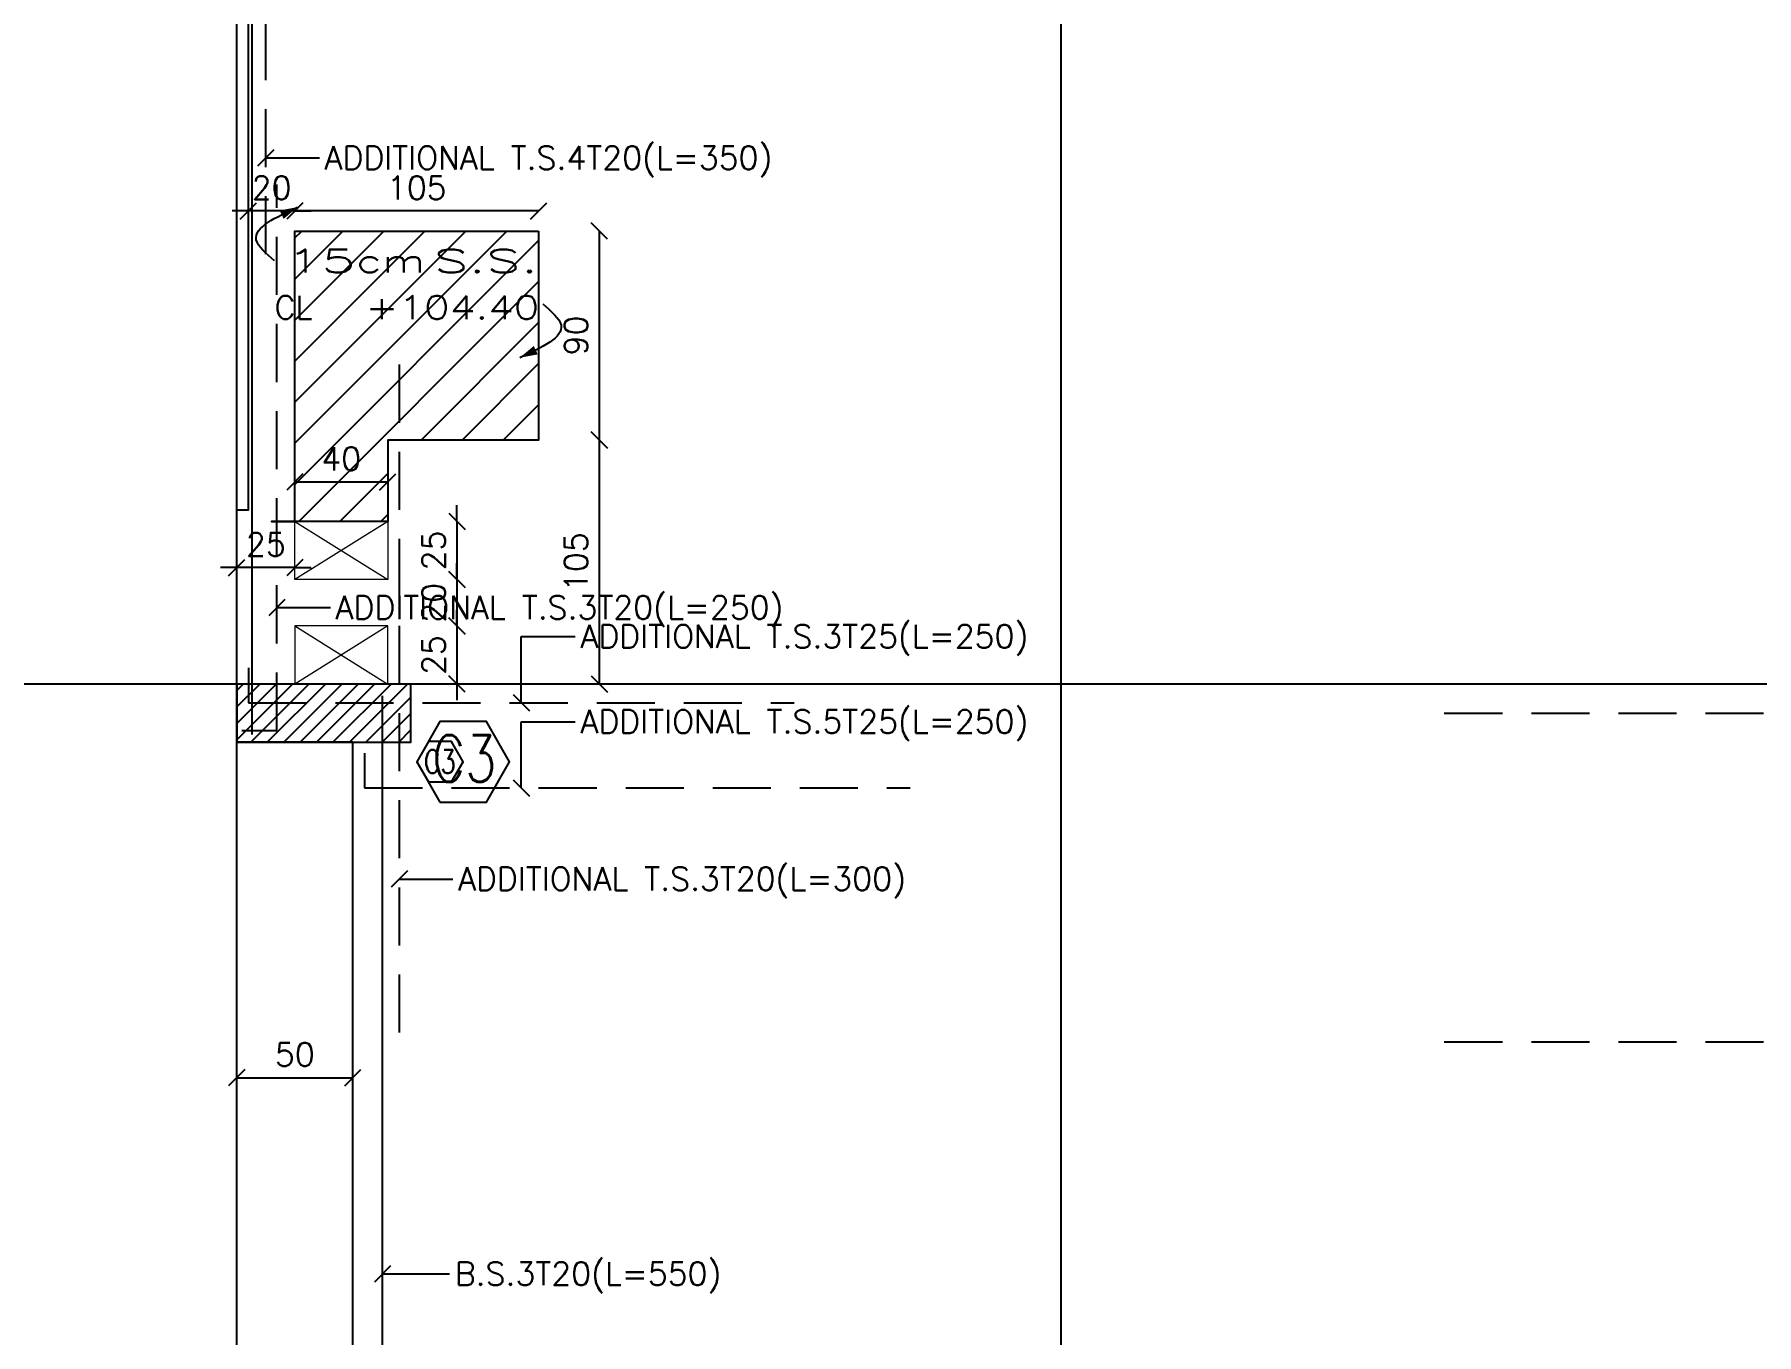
# Model space of a CAD drawing. Header units: inches. Extents: x -48 to 777, y -156 to 510.
# Drawn here: x 324.61 to 332.02, y 244.76 to 250.35 of the extents above; entities that cross this region are included whole.
import ezdxf
from ezdxf.enums import TextEntityAlignment as Align

# ---------------------------------------------------------------- set-up
doc = ezdxf.new("R2010")
doc.units = ezdxf.units.IN
doc.header["$MEASUREMENT"] = 0
doc.linetypes.add('HIDDEN', pattern=[0.375, 0.25, -0.125])
doc.layers.get('Defpoints').update_dxf_attribs({"lineweight": 5})
for name, color, linetype in [('Str-Axes', 8, 'Continuous'), ('str-col-hatch', 8, 'Continuous'), ('str-COL-TAG-100', 1, 'Continuous'), ('str-COL-TAG-50', 7, 'Continuous'), ('str-columns', 3, 'Continuous'), ('str-slab-bottom-reinf.', 1, 'Continuous'), ('str-slab-top', 1, 'Continuous'), ('str-sunken-slabs', 5, 'Continuous')]:
    doc.layers.add(name, color=color, linetype=linetype)
doc.layers.add('str-shaft', color=1, linetype='Continuous', lineweight=5)
doc.styles.add('ROMAN', font='ROMANS.SHX')
doc.styles.add('ROMANS', font='romans__.ttf', dxfattribs={"height": 0.14})
doc.dimstyles.new('structure', dxfattribs={"dimtxt": 0.1, "dimasz": 0.07, "dimexe": 0.18, "dimexo": 1, "dimgap": 0.05, "dimtad": 1, "dimdec": 1, "dimlfac": 100, "dimrnd": 0.5, "dimdsep": 46, "dimtxsty": 'ROMAN', "dimblk1": 'OBLIQUE', "dimblk2": 'OBLIQUE', "dimsah": 1, "dimcen": 0.009, "dimse1": 1, "dimse2": 1, "dimclrd": 4, "dimclre": 9, "dimclrt": 1, "dimadec": 0, "dimazin": 0, "dimtfac": 0.066667, "dimtdec": 1, "dimtix": 1, "dimtmove": 2, "dimatfit": 3, "dimldrblk": 'OBLIQUE', "dimfxl": 0.18, "dimtolj": 1, "dimarcsym": 0})

# ---------------------------------------------------------------- blocks, each defined once
blk = doc.blocks.new('tags')
at = {"layer": 'str-COL-TAG-100', "color": 2}
blk.add_lwpolyline([(0.125, -0.2616), (0.325, -0.2616), (0.425, -0.0884), (0.325, 0.0848), (0.125, 0.0848), (0.025, -0.0884)], close=True, dxfattribs=at)
at = {"layer": 'str-COL-TAG-50', "color": 2}
blk.add_lwpolyline([(0.075, -0.175), (0.175, -0.175), (0.225, -0.0884), (0.175, -0.0018), (0.075, -0.0018), (0.025, -0.0884)], close=True, dxfattribs=at)
at = {"layer": 'str-COL-TAG-100', "color": 1, "style": 'ROMANS', "width": 0.699426}
blk.add_attdef('NUMBER', text='', height=0.2, dxfattribs=at).set_placement((0.0918, -0.1741), (0.3679, -0.1741), align=Align.FIT)
at = {"layer": 'str-COL-TAG-50', "color": 1, "style": 'ROMANS', "width": 0.697102}
blk.add_attdef('NUMBER', text='', height=0.1, dxfattribs=at).set_placement((0.0562, -0.1375), (0.1938, -0.1375), align=Align.FIT)
blk = doc.blocks.new('_Oblique')
at = {"color": 0, "linetype": 'ByBlock', "lineweight": -2}
blk.add_line((-0.5, -0.5), (0.5, 0.5), dxfattribs=at)
blk = doc.blocks.new('*D1646')
at = {"layer": 'Defpoints', "color": 0, "transparency": 16777216}
for p in [(326.1268, 248.4284), (325.7268, 248.2585), (326.1268, 248.2585)]:
    blk.add_point(p, dxfattribs=at)
at = {"layer": 'str-shaft', "color": 4, "lineweight": -2, "transparency": 16777216}
blk.add_line((325.7268, 248.4284), (326.1268, 248.4284), dxfattribs=at)
at = {"layer": 'str-shaft', "color": 4, "lineweight": -2, "transparency": 16777216, "xscale": 0.07, "yscale": 0.07, "zscale": 0.07, "rotation": 180}
blk.add_blockref('_Oblique', (325.7268, 248.4284), dxfattribs=at)
at = {"layer": 'str-shaft', "color": 4, "lineweight": -2, "transparency": 16777216, "xscale": 0.07, "yscale": 0.07, "zscale": 0.07}
blk.add_blockref('_Oblique', (326.1268, 248.4284), dxfattribs=at)
at = {"layer": 'str-shaft', "color": 1, "transparency": 16777216, "insert": (325.9268, 248.5284), "char_height": 0.1, "attachment_point": 5, "style": 'ROMAN'}
blk.add_mtext('\\A1;40', dxfattribs=at)
blk = doc.blocks.new('*D1647')
at = {"layer": 'Defpoints', "color": 0, "transparency": 16777216}
for p in [(326.1268, 248.2585), (326.1268, 248.0084), (326.4248, 248.0084)]:
    blk.add_point(p, dxfattribs=at)
at = {"layer": 'str-shaft', "color": 4, "lineweight": -2, "transparency": 16777216}
for p, q in [((326.4248, 248.2585), (326.4248, 248.3285)), ((326.4248, 248.2585), (326.4248, 248.0084)), ((326.4248, 248.0084), (326.4248, 247.9384))]:
    blk.add_line(p, q, dxfattribs=at)
at = {"layer": 'str-shaft', "color": 4, "lineweight": -2, "transparency": 16777216, "xscale": 0.07, "yscale": 0.07, "zscale": 0.07}
for p, rotation in [((326.4248, 248.2585), 270), ((326.4248, 248.0084), 90)]:
    blk.add_blockref('_Oblique', p, dxfattribs=dict(at, rotation=rotation))
at = {"layer": 'str-shaft', "color": 1, "transparency": 16777216, "insert": (326.3248, 248.1335), "char_height": 0.1, "attachment_point": 5, "rotation": 90, "style": 'ROMAN'}
blk.add_mtext('\\A1;25', dxfattribs=at)
blk = doc.blocks.new('*D1648')
at = {"layer": 'Defpoints', "color": 0, "transparency": 16777216}
for p in [(326.1268, 248.0084), (326.1268, 247.8085), (326.4248, 247.8085)]:
    blk.add_point(p, dxfattribs=at)
at = {"layer": 'str-shaft', "color": 4, "lineweight": -2, "transparency": 16777216}
for p, q in [((326.4248, 248.0084), (326.4248, 248.0784)), ((326.4248, 248.0084), (326.4248, 247.8085)), ((326.4248, 247.8085), (326.4248, 247.7385))]:
    blk.add_line(p, q, dxfattribs=at)
at = {"layer": 'str-shaft', "color": 4, "lineweight": -2, "transparency": 16777216, "xscale": 0.07, "yscale": 0.07, "zscale": 0.07}
for p, rotation in [((326.4248, 248.0084), 270), ((326.4248, 247.8085), 90)]:
    blk.add_blockref('_Oblique', p, dxfattribs=dict(at, rotation=rotation))
at = {"layer": 'str-shaft', "color": 1, "transparency": 16777216, "insert": (326.3248, 247.9085), "char_height": 0.1, "attachment_point": 5, "rotation": 90, "style": 'ROMAN'}
blk.add_mtext('\\A1;20', dxfattribs=at)
blk = doc.blocks.new('*D1649')
at = {"layer": 'Defpoints', "color": 0, "transparency": 16777216}
for p in [(326.1268, 247.8085), (326.1268, 247.5585), (326.4248, 247.5585)]:
    blk.add_point(p, dxfattribs=at)
at = {"layer": 'str-shaft', "color": 4, "lineweight": -2, "transparency": 16777216}
for p, q in [((326.4248, 247.8085), (326.4248, 247.8785)), ((326.4248, 247.8085), (326.4248, 247.5585)), ((326.4248, 247.5585), (326.4248, 247.4885))]:
    blk.add_line(p, q, dxfattribs=at)
at = {"layer": 'str-shaft', "color": 4, "lineweight": -2, "transparency": 16777216, "xscale": 0.07, "yscale": 0.07, "zscale": 0.07}
for p, rotation in [((326.4248, 247.8085), 270), ((326.4248, 247.5585), 90)]:
    blk.add_blockref('_Oblique', p, dxfattribs=dict(at, rotation=rotation))
at = {"layer": 'str-shaft', "color": 1, "transparency": 16777216, "insert": (326.3248, 247.6835), "char_height": 0.1, "attachment_point": 5, "rotation": 90, "style": 'ROMAN'}
blk.add_mtext('\\A1;25', dxfattribs=at)
blk = doc.blocks.new('*D1656')
at = {"layer": 'Defpoints', "color": 0, "transparency": 16777216}
for p in [(325.4768, 248.0596), (325.4768, 248.0596), (325.7268, 248.0596)]:
    blk.add_point(p, dxfattribs=at)
at = {"layer": 'str-shaft', "color": 4, "lineweight": -2, "transparency": 16777216}
for p, q in [((325.4768, 248.0596), (325.4068, 248.0596)), ((325.7268, 248.0596), (325.4768, 248.0596)), ((325.7268, 248.0596), (325.7968, 248.0596))]:
    blk.add_line(p, q, dxfattribs=at)
at = {"layer": 'str-shaft', "color": 4, "lineweight": -2, "transparency": 16777216, "xscale": 0.07, "yscale": 0.07, "zscale": 0.07}
blk.add_blockref('_Oblique', (325.4768, 248.0596), dxfattribs=at)
at = {"layer": 'str-shaft', "color": 4, "lineweight": -2, "transparency": 16777216, "xscale": 0.07, "yscale": 0.07, "zscale": 0.07, "rotation": 180}
blk.add_blockref('_Oblique', (325.7268, 248.0596), dxfattribs=at)
at = {"layer": 'str-shaft', "color": 1, "transparency": 16777216, "insert": (325.6018, 248.1596), "char_height": 0.1, "attachment_point": 5, "style": 'ROMAN'}
blk.add_mtext('\\A1;25', dxfattribs=at)
blk = doc.blocks.new('*D2033')
at = {"layer": 'Defpoints', "color": 0, "transparency": 16777216}
for p in [(326.7768, 249.5085), (326.7768, 248.6085), (327.0377, 248.6085)]:
    blk.add_point(p, dxfattribs=at)
at = {"layer": 'str-sunken-slabs', "color": 4, "lineweight": -2, "transparency": 16777216}
blk.add_line((327.0377, 249.5085), (327.0377, 248.6085), dxfattribs=at)
at = {"layer": 'str-sunken-slabs', "color": 4, "lineweight": -2, "transparency": 16777216, "xscale": 0.07, "yscale": 0.07, "zscale": 0.07}
for p, rotation in [((327.0377, 249.5085), 90), ((327.0377, 248.6085), 270)]:
    blk.add_blockref('_Oblique', p, dxfattribs=dict(at, rotation=rotation))
at = {"layer": 'str-sunken-slabs', "color": 1, "transparency": 16777216, "insert": (326.9377, 249.0585), "char_height": 0.1, "attachment_point": 5, "rotation": 90, "style": 'ROMAN'}
blk.add_mtext('\\A1;90', dxfattribs=at)
blk = doc.blocks.new('*D2034')
at = {"layer": 'Defpoints', "color": 0, "transparency": 16777216}
for p in [(325.7268, 249.5949), (325.7268, 249.5085), (326.7768, 249.5085)]:
    blk.add_point(p, dxfattribs=at)
at = {"layer": 'str-sunken-slabs', "color": 4, "lineweight": -2, "transparency": 16777216}
blk.add_line((326.7768, 249.5949), (325.7268, 249.5949), dxfattribs=at)
at = {"layer": 'str-sunken-slabs', "color": 4, "lineweight": -2, "transparency": 16777216, "xscale": 0.07, "yscale": 0.07, "zscale": 0.07}
for p, rotation in [((325.7268, 249.5949), 179.9992929471916), ((326.7768, 249.5949), 359.9992929471916)]:
    blk.add_blockref('_Oblique', p, dxfattribs=dict(at, rotation=rotation))
at = {"layer": 'str-sunken-slabs', "color": 1, "transparency": 16777216, "insert": (326.2518, 249.6949), "char_height": 0.1, "attachment_point": 5, "rotation": 359.99929, "style": 'ROMAN'}
blk.add_mtext('\\A1;105', dxfattribs=at)
blk = doc.blocks.new('*D2035')
at = {"layer": 'Defpoints', "color": 0, "transparency": 16777216}
for p in [(325.5268, 249.5949), (325.5268, 249.5085), (325.7268, 249.5085)]:
    blk.add_point(p, dxfattribs=at)
at = {"layer": 'str-sunken-slabs', "color": 4, "lineweight": -2, "transparency": 16777216}
for p, q in [((325.5268, 249.5949), (325.4568, 249.5949)), ((325.7268, 249.5949), (325.5268, 249.5949)), ((325.7268, 249.5949), (325.7968, 249.5949))]:
    blk.add_line(p, q, dxfattribs=at)
at = {"layer": 'str-sunken-slabs', "color": 4, "lineweight": -2, "transparency": 16777216, "xscale": 0.07, "yscale": 0.07, "zscale": 0.07}
for p, rotation in [((325.5268, 249.5949), 359.9999999866631), ((325.7268, 249.5949), 179.9999999866631)]:
    blk.add_blockref('_Oblique', p, dxfattribs=dict(at, rotation=rotation))
at = {"layer": 'str-sunken-slabs', "color": 1, "transparency": 16777216, "insert": (325.6268, 249.6949), "char_height": 0.1, "attachment_point": 5, "rotation": 360, "style": 'ROMAN'}
blk.add_mtext('\\A1;20', dxfattribs=at)
blk = doc.blocks.new('*D2036')
at = {"layer": 'Defpoints', "color": 0, "transparency": 16777216}
for p in [(326.7768, 248.6085), (326.7768, 247.5585), (327.0377, 247.5585)]:
    blk.add_point(p, dxfattribs=at)
at = {"layer": 'str-sunken-slabs', "color": 4, "lineweight": -2, "transparency": 16777216}
blk.add_line((327.0377, 248.6085), (327.0377, 247.5585), dxfattribs=at)
at = {"layer": 'str-sunken-slabs', "color": 4, "lineweight": -2, "transparency": 16777216, "xscale": 0.07, "yscale": 0.07, "zscale": 0.07}
for p, rotation in [((327.0377, 248.6085), 90), ((327.0377, 247.5585), 270)]:
    blk.add_blockref('_Oblique', p, dxfattribs=dict(at, rotation=rotation))
at = {"layer": 'str-sunken-slabs', "color": 1, "transparency": 16777216, "insert": (326.9377, 248.0835), "char_height": 0.1, "attachment_point": 5, "rotation": 90, "style": 'ROMAN'}
blk.add_mtext('\\A1;105', dxfattribs=at)
blk = doc.blocks.new('*D2140')
at = {"layer": 'Defpoints', "color": 0, "transparency": 16777216}
for p in [(325.4768, 245.864), (325.9768, 245.864), (325.9768, 245.864)]:
    blk.add_point(p, dxfattribs=at)
at = {"layer": 'str-sunken-slabs', "color": 4, "lineweight": -2, "transparency": 16777216}
blk.add_line((325.4768, 245.864), (325.9768, 245.864), dxfattribs=at)
at = {"layer": 'str-sunken-slabs', "color": 4, "lineweight": -2, "transparency": 16777216, "xscale": 0.07, "yscale": 0.07, "zscale": 0.07, "rotation": 180}
blk.add_blockref('_Oblique', (325.4768, 245.864), dxfattribs=at)
at = {"layer": 'str-sunken-slabs', "color": 4, "lineweight": -2, "transparency": 16777216, "xscale": 0.07, "yscale": 0.07, "zscale": 0.07}
blk.add_blockref('_Oblique', (325.9768, 245.864), dxfattribs=at)
at = {"layer": 'str-sunken-slabs', "color": 1, "transparency": 16777216, "insert": (325.7268, 245.964), "char_height": 0.1, "attachment_point": 5, "style": 'ROMAN'}
blk.add_mtext('\\A1;50', dxfattribs=at)
blk = doc.blocks.new('DALLE-P')
at = {"color": 5}
for points in [[(-4.659, 3.291, 0, 0.4, 0), (-5.346, 2.966, 0.4, 0.4, 0)], [(4.908, -3.191, 0, 0.4, 0), (5.596, -2.866, 0.4, 0.4, 0)]]:
    blk.add_lwpolyline(points, format="xyseb", dxfattribs=at)
for points in [[(-5.647, 0.973), (-6.437, 1.884), (-4.659, 3.291)], [(5.896, -0.873), (6.687, -1.785), (4.908, -3.191)]]:
    blk.add_spline(points, degree=3, dxfattribs=at)
at = {"color": 1, "style": 'ROMANS', "width": 1.302339}
blk.add_text('cm', height=1, dxfattribs=at).set_placement((-2.147, 0.473), (0.853, 0.473), align=Align.FIT)
at = {"color": 1, "style": 'ROMANS'}
blk.add_text('CL', height=1, dxfattribs=at).set_placement((-5.647, -1.527))
for tag, width, p, p2 in [('SLABTHICKNESS', 1.557299, (-5.147, 0.473), (-2.147, 0.473)), ('SLABTYPE', 1.86013, (1.204, 0.473), (5.704, 0.473)), ('CONCRETELEVEL', 1.620528, (-1.746, -1.527), (5.754, -1.527))]:
    blk.add_attdef(tag, text='', height=1, dxfattribs=dict(at, width=width)).set_placement(p, p2, align=Align.FIT)

msp = doc.modelspace()

# ---------------------------------------------------------------- hatches: boundary and pattern name
at = {"layer": 'str-col-hatch'}
h = msp.add_hatch(dxfattribs=at)
h.set_pattern_fill('ANSI31', color=256, scale=0.4)
h.set_pattern_definition([(45, (-370.15302, 196.4992), (-0.035355339, 0.035355339), [])])
h.paths.add_polyline_path([(326.22678, 247.55845), (325.47678, 247.55845), (325.47678, 247.30845), (326.22678, 247.30845)])
at = {"layer": 'str-sunken-slabs'}
h = msp.add_hatch(dxfattribs=at)
h.set_pattern_fill('ANSI31', color=8)
h.set_pattern_definition([(45, (1.82502, -1e-07), (-0.088388348, 0.088388348), [])])
h.paths.add_polyline_path([(326.77678, 249.50845), (326.77678, 248.60845), (326.12678, 248.60845), (326.12678, 248.25845), (325.72678, 248.25845), (325.72678, 249.50847)])

# ---------------------------------------------------------------- linework, layer by layer
at = {"layer": 'Str-Axes', "ltscale": 0.1}
for p, q in [((325.47678, 221.25688), (325.47678, 260.35831)), ((329.02678, 221.25688), (329.02678, 260.35831)), ((347.62657, 247.55845), (319.32678, 247.55845))]:
    msp.add_line(p, q, dxfattribs=at)
at = {"layer": 'str-columns'}
msp.add_lwpolyline([(325.47678, 247.30845), (326.22678, 247.30845), (326.22678, 247.55845), (325.47678, 247.55845)], close=True, dxfattribs=at)
at = {"layer": 'str-shaft'}
for p, q in [((326.12678, 248.25845), (325.72678, 248.00845)), ((325.72678, 248.25845), (326.12678, 248.00845)), ((326.12678, 247.80845), (325.72678, 247.55845)), ((325.72678, 247.80845), (326.12678, 247.55845))]:
    msp.add_line(p, q, dxfattribs=at)
for points in [[(326.12678, 248.00845), (325.72678, 248.00845), (325.72678, 248.25845), (326.12678, 248.25845)], [(326.12678, 247.80845), (325.72678, 247.80845), (325.72678, 247.55845), (326.12678, 247.55845)]]:
    msp.add_lwpolyline(points, close=True, dxfattribs=at)
at = {"layer": 'str-slab-bottom-reinf.'}
for p, q in [((325.54266, 247.34115), (325.54266, 251.84183)), ((326.10432, 242.00729), (326.10432, 247.50729))]:
    msp.add_line(p, q, dxfattribs=at)
at = {"layer": 'str-slab-top', "linetype": 'HIDDEN'}
for p, q in [((325.60178, 249.40845), (325.60178, 252.90845)), ((326.17678, 248.93345), (326.17678, 245.93345)), ((330.67678, 247.43345), (337.67678, 247.43345)), ((330.67678, 246.0183), (337.67678, 246.0183))]:
    msp.add_line(p, q, dxfattribs=at)
for points in [[(325.49936, 247.35845), (325.64936, 247.35845), (325.64936, 249.70845)], [(325.52678, 247.62822), (325.52678, 247.47822), (327.87678, 247.47822)], [(326.02678, 247.26129), (326.02678, 247.11129), (328.37678, 247.11129)]]:
    msp.add_lwpolyline(points, dxfattribs=at)
at = {"layer": 'str-sunken-slabs'}
msp.add_lwpolyline([(325.97678, 240.95682), (325.97678, 247.30845), (325.47678, 247.30845), (325.47678, 248.30845), (325.52678, 248.30845), (325.52678, 250.75845), (325.47678, 250.75845), (325.47678, 251.75845), (325.52678, 251.75845), (325.52678, 253.80845), (325.47678, 253.80845), (325.47678, 254.75845), (325.72678, 254.75845), (325.72678, 254.70845), (329.82658, 254.70845), (329.82658, 254.05831), (332.92678, 254.05831)], dxfattribs=at)
msp.add_lwpolyline([(326.77678, 249.50845), (326.77678, 248.60845), (326.12678, 248.60845), (326.12678, 248.25845), (325.62678, 248.25845), (325.72678, 248.25845), (325.72678, 249.50847)], close=True, dxfattribs=at)

# ---------------------------------------------------------------- block references
at = {"layer": 'str-columns'}
ref = msp.add_blockref('tags', (326.22678, 247.31229), dxfattribs=at)
ref.add_attrib('NUMBER', 'C3', dxfattribs={"layer": 'str-COL-TAG-50', "color": 1, "height": 0.1, "style": 'ROMANS', "width": 0.63631}).set_placement((326.28297, 247.17479), (326.42056, 247.17479), align=Align.FIT)
ref.add_attrib('NUMBER', 'C3', dxfattribs={"layer": 'str-COL-TAG-100', "color": 1, "height": 0.2, "style": 'ROMANS', "width": 0.638431}).set_placement((326.31862, 247.13824), (326.59471, 247.13824), align=Align.FIT)
at = {"layer": 'str-sunken-slabs'}
ref = msp.add_blockref('DALLE-P', (326.2047, 249.28232), dxfattribs=dict(at, xscale=0.09999999999990905, yscale=0.09999999999990905, zscale=0.09999999999990905))
ref.add_attrib('CONCRETELEVEL', '+104.40', dxfattribs={"layer": '0', "color": 1, "height": 0.1, "style": 'ROMANS', "width": 1.144246}).set_placement((326.03009, 249.12958), (326.78009, 249.12958), align=Align.FIT)
ref.add_attrib('SLABTHICKNESS', '15', dxfattribs={"layer": '0', "color": 1, "height": 0.1, "style": 'ROMANS', "width": 1.557299}).set_placement((325.69002, 249.32958), (325.99002, 249.32958), align=Align.FIT)
ref.add_attrib('SLABTYPE', 'S.S.', dxfattribs={"layer": '0', "color": 1, "height": 0.1, "style": 'ROMANS', "width": 1.545352}).set_placement((326.3251, 249.32958), (326.7751, 249.32958), align=Align.FIT)

# ---------------------------------------------------------------- texts
at = {"layer": 'str-slab-bottom-reinf.', "style": 'ROMAN'}
msp.add_text('B.S.3T20(L=550)', height=0.1, dxfattribs=at).set_placement((326.41555, 244.97043))
at = {"layer": 'str-slab-top', "style": 'ROMAN'}
for s, p in [('ADDITIONAL T.S.4T20(L=350)', (325.85516, 249.77403)), ('ADDITIONAL T.S.3T20(L=250)', (325.90274, 247.83828)), ('ADDITIONAL T.S.3T25(L=250)', (326.95716, 247.71402)), ('ADDITIONAL T.S.5T25(L=250)', (326.95716, 247.34709)), ('ADDITIONAL T.S.3T20(L=300)', (326.43016, 246.67017))]:
    msp.add_text(s, height=0.1, dxfattribs=at).set_placement(p)

# ---------------------------------------------------------------- dimensions: what is measured, and where the dimension line sits
at = {"layer": 'str-shaft'}
for p1, p2, distance, picture, middle in [((325.72678, 248.25846), (326.12678, 248.25846), 0.16995, '*D1646', (325.92678, 248.5284)), ((326.12678, 248.25846), (326.12678, 248.00845), 0.29807, '*D1647', (326.32485, 248.13345)), ((325.72678, 248.05959), (325.47678, 248.05959), 0, '*D1656', (325.60178, 248.15959)), ((326.12678, 248.00845), (326.12678, 247.80846), 0.29807, '*D1648', (326.32485, 247.90845)), ((326.12678, 247.80846), (326.12678, 247.55846), 0.29807, '*D1649', (326.32485, 247.68346))]:
    dim = msp.add_aligned_dim(p1=p1, p2=p2, distance=distance, dimstyle='structure', override={"dimfxl": 0.04}, dxfattribs=at)
    dim.commit()
    dim.dimension.update_dxf_attribs({"geometry": picture, "text_midpoint": middle})
at = {"layer": 'str-sunken-slabs'}
for p1, p2, distance, picture, middle in [((325.72678, 249.50847), (325.52678, 249.50847), -0.08647, '*D2035', (325.62678, 249.69494)), ((326.77678, 249.50845), (325.72678, 249.50847), -0.08647, '*D2034', (326.25178, 249.69493)), ((326.77678, 249.50845), (326.77678, 248.60845), 0.26096, '*D2033', (326.93775, 249.05845)), ((326.77678, 248.60845), (326.77678, 247.55845), 0.26096, '*D2036', (326.93775, 248.08345)), ((325.47678, 245.86398), (325.97678, 245.86398), 0, '*D2140', (325.72678, 245.96398))]:
    dim = msp.add_aligned_dim(p1=p1, p2=p2, distance=distance, dimstyle='structure', override={"dimfxl": 0.04}, dxfattribs=at)
    dim.commit()
    dim.dimension.update_dxf_attribs({"geometry": picture, "text_midpoint": middle})

# ---------------------------------------------------------------- leaders
at = {"layer": 'str-slab-bottom-reinf.'}
msp.add_leader([(326.10432, 245.01956), (326.3931, 245.01956)], dimstyle='structure', override={"dimgap": 0.05, "dimtad": 0}, dxfattribs=at)
at = {"layer": 'str-slab-top'}
for points, override in [([(325.60178, 249.82316), (325.83271, 249.82316)], {"dimgap": 0.05, "dimtad": 0}), ([(325.64936, 247.88741), (325.88029, 247.88741)], {"dimgap": 0.05, "dimtad": 0}), ([(326.70178, 247.47822), (326.70178, 247.76314), (326.9347, 247.76314)], {"dimgap": 0.05, "dimtad": 0, "dimfxl": 0.04, "dimfxlon": 1}), ([(326.70178, 247.11129), (326.70178, 247.39622), (326.9347, 247.39622)], {"dimgap": 0.05, "dimtad": 0, "dimfxl": 0.04, "dimfxlon": 1}), ([(326.17678, 246.7193), (326.40771, 246.7193)], {"dimgap": 0.05, "dimtad": 0})]:
    msp.add_leader(points, dimstyle='structure', override=override, dxfattribs=at)

doc.saveas('drawing.dxf')
